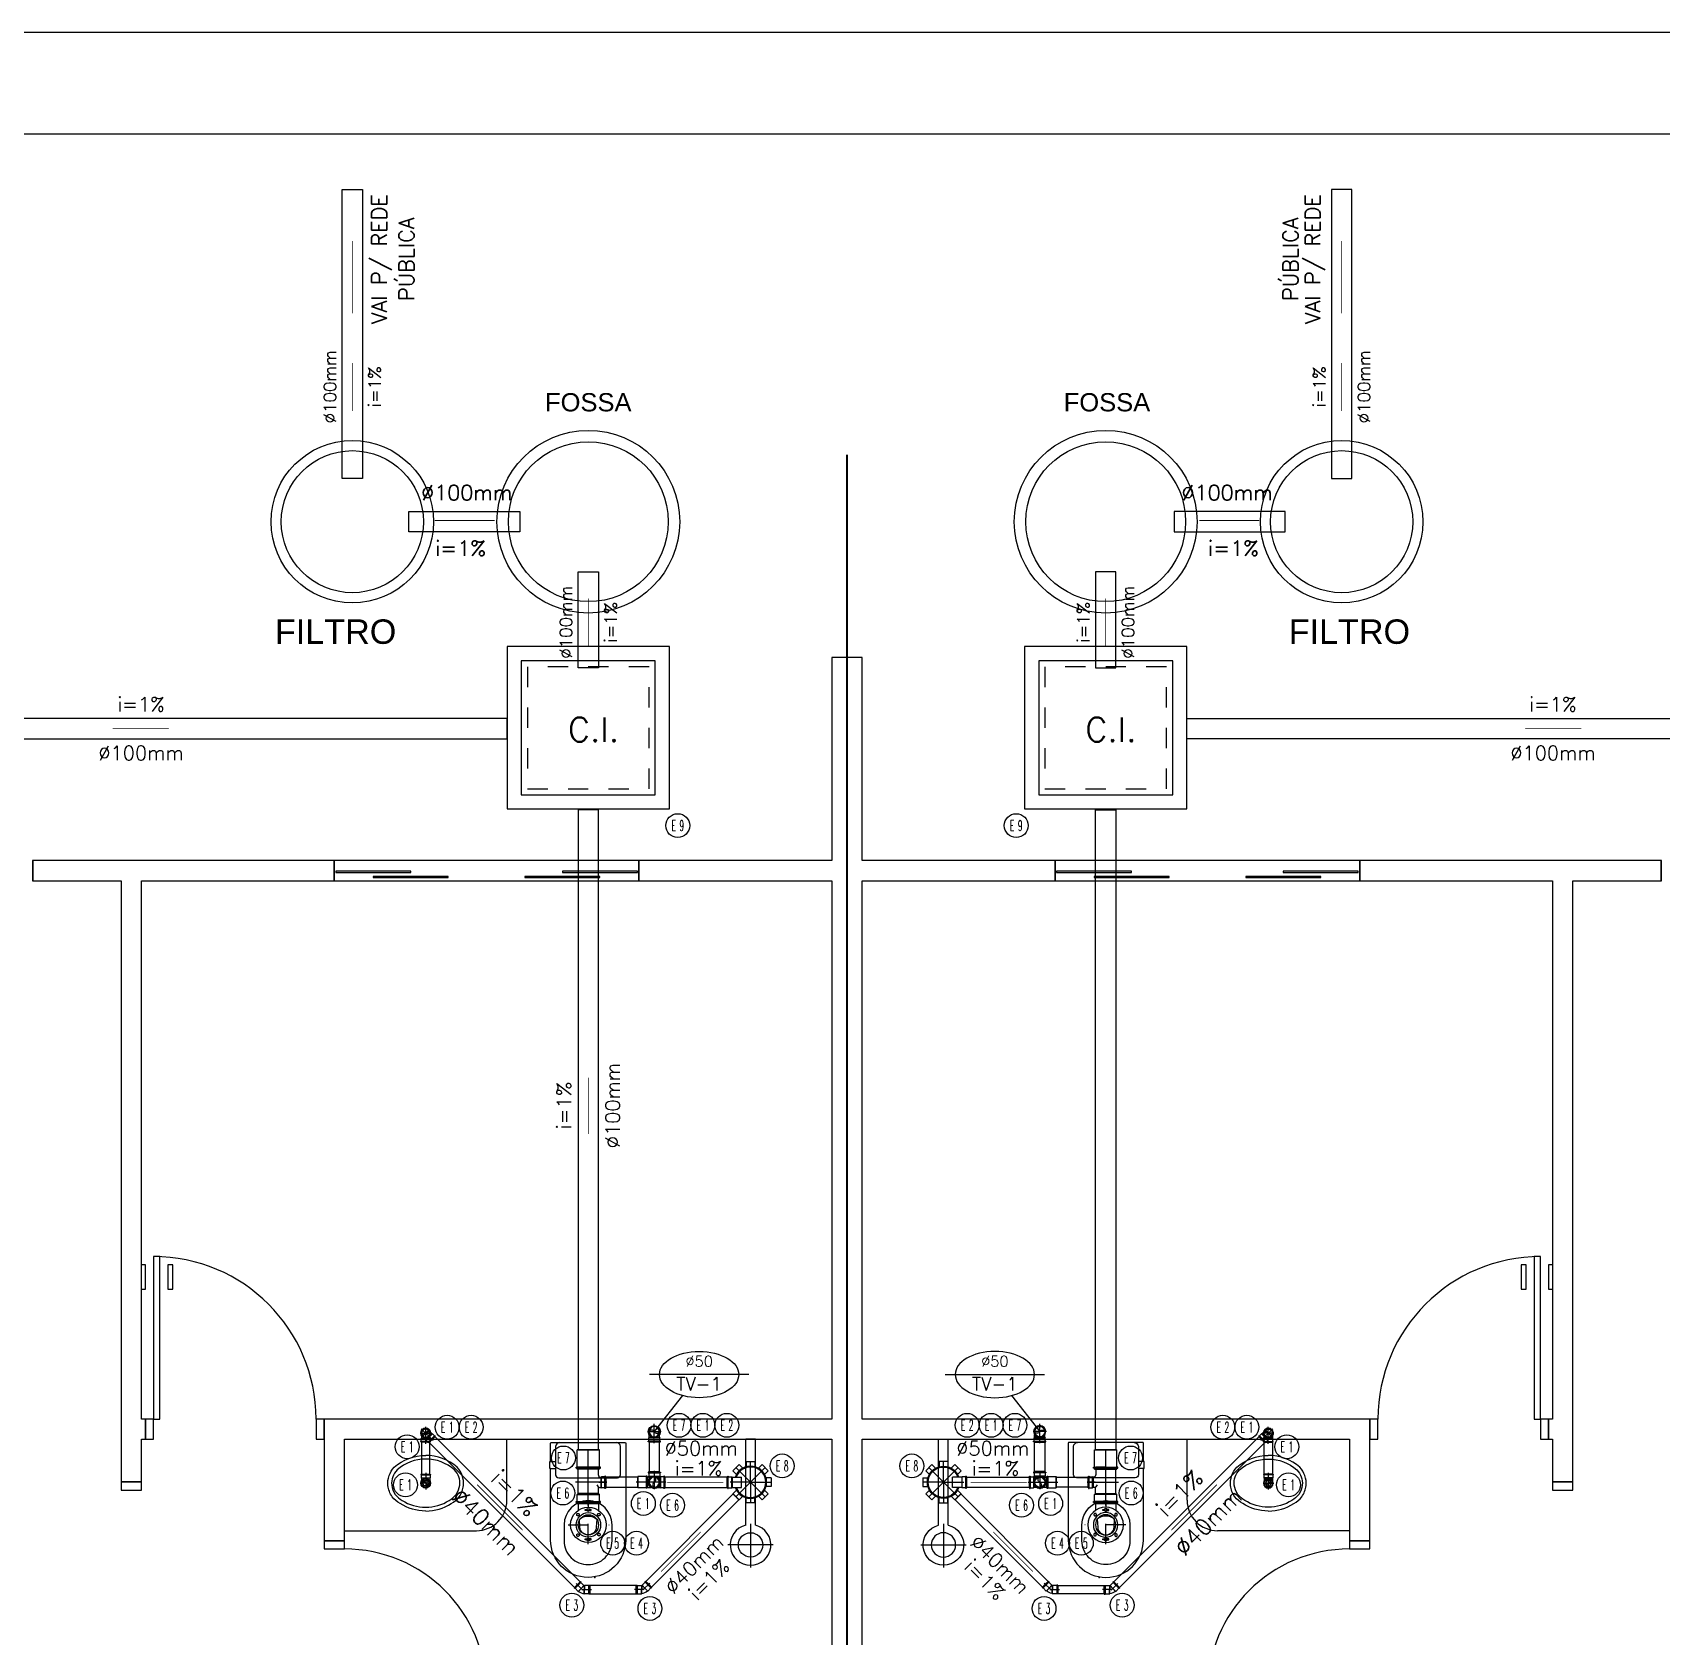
# Model space of a CAD drawing. Header units: metres. Extents: x 49 to 320, y -91 to 27.
# Drawn here: x 156.84 to 164.86, y -24.23 to -16.33 of the extents above; entities that cross this region are included whole.
import ezdxf
from ezdxf.enums import TextEntityAlignment as Align

# ---------------------------------------------------------------- set-up
doc = ezdxf.new("R2010")
doc.units = ezdxf.units.M
doc.header["$LTSCALE"] = 0.2
doc.linetypes.add('HIDDEN', pattern=[0.5, 0.25, -0.25])
doc.linetypes.add('LS', pattern=[0.5, 0.25, -0.25])
for name, color, linetype in [('ARQ-___-___-LEG', 3, 'Continuous'), ('ARQ-EQP', 24, 'Continuous'), ('ARQ-EQP-___-INT', 7, 'Continuous'), ('CONEXAO_AG_FRIA', 6, 'Continuous'), ('CONEXAO_ESGOTO', 3, 'Continuous'), ('Diametro', 1, 'Continuous'), ('Fluxo', 1, 'Continuous'), ('Inclinacao', 1, 'Continuous'), ('LEGENDA_ID', 5, 'Continuous'), ('LEGENDA_ID_L', 5, 'Continuous'), ('LINHA_SIMETRIA', 1, 'LS'), ('Prumadas_L', 1, 'Continuous'), ('Prumadas_Q', 3, 'Continuous'), ('Prumadas_T', 3, 'Continuous'), ('TUBOS_ESGOTO', 100, 'Continuous')]:
    doc.layers.add(name, color=color, linetype=linetype)
doc.styles.add('R80', font='simplex.shx', dxfattribs={"height": 12})
doc.styles.add('ROMANS', font='romans', dxfattribs={"height": 6})
doc.styles.get("Standard").update_dxf_attribs({"font": 'arial.ttf'})

# ---------------------------------------------------------------- blocks, each defined once
blk = doc.blocks.new('SAC616S2')
at = {"layer": 'ARQ-EQP', "color": 0, "linetype": 'ByBlock'}
blk.add_lwpolyline([(18.17, -1.5, -0.329256), (18.5, -1.88), (18.5, -49.6, -0.412623), (0, -68, -0.412623), (-18.5, -49.6), (-18.5, -14.45), (-18.9, -14.45), (-18.9, -10.95), (-18.5, -10.95), (-18.5, -1.88, -0.329256), (-18.17, -1.5), (-17.25, -1.5), (0, -1.5), (17.29, -1.5)], format="xyb", close=True, dxfattribs=at)
at = {"layer": 'ARQ-EQP-___-INT'}
for p, q in [((-18.5, -10.95), (-16, -10.95)), ((-18.5, -14.45), (-16, -14.45))]:
    blk.add_line(p, q, dxfattribs=at)
blk.add_lwpolyline([(-14, -1.5, 0.324141), (-16, -3.5), (-16, -17.5, 0.333333), (-14.5, -19), (0, -19), (14.5, -19, 0.333333), (16, -17.5), (16, -3.5, 0.324141), (14, -1.5, 0.324141)], format="xyb", dxfattribs=at)
for points in [[(0, -61.7, 0.418677), (11.8, -50), (11.8, -42.1, 0.411784), (0, -30.2, 0.411784), (-11.8, -42.1), (-11.8, -50, 0.418677)], [(0, -47, -0.428571), (-4, -43.3), (-4.3, -39.3, -0.16754), (0, -37.8, -0.16754), (4.3, -39.3), (4, -43.3, -0.428571)]]:
    blk.add_lwpolyline(points, format="xyb", close=True, dxfattribs=at)
blk.add_point((3.34, -68), dxfattribs=at)
blk = doc.blocks.new('SACHS__2')
at = {"layer": 'ARQ-EQP', "color": 0, "linetype": 'ByBlock'}
for p, q in [((42.29, 2.4), (0, 2.4)), ((0, 2.4), (0, -2.4)), ((42.29, -2.4), (0, -2.4))]:
    blk.add_line(p, q, dxfattribs=at)
blk.add_arc((52, 0), 10, 193.88654, 166.11346, dxfattribs=at)
at = {"layer": 'ARQ-EQP-___-INT'}
for p, q in [((52, 11.2), (52, -11.2)), ((41.6, 0), (63.2, 0))]:
    blk.add_line(p, q, dxfattribs=at)
blk.add_circle((52, 0), 6, dxfattribs=at)
blk = doc.blocks.new('SAL37S_2')
at = {"layer": 'ARQ-EQP-___-INT'}
for points in [[(0, -10, 0.145827), (-16.8, -14.9, 0.090827), (-22, -19.4, 0.12568), (-24.8, -26.7, 0.221372), (-20.6, -38.8, 0.186059), (0, -46.5, 0.186059)], [(0, -10, -0.145827), (16.8, -14.9, -0.090827), (22, -19.4, -0.12568), (24.8, -26.7, -0.221372), (20.6, -38.8, -0.186059), (0, -46.5, -0.186059)]]:
    blk.add_lwpolyline(points, format="xyb", dxfattribs=at)
blk.add_lwpolyline([(0, -12.5, 0.14623), (-15.5, -17, 0.09047), (-20, -20.9, 0.123903), (-22.4, -27, 0.21906), (-18.9, -37, 0.185248), (0, -44.1, 0.185248), (18.8, -37, 0.21906), (22.3, -27, 0.123903), (20, -20.9, 0.09047), (15.5, -17, 0.14623)], format="xyb", close=True, dxfattribs=at)
blk.add_circle((0, -28.3), 1.8, dxfattribs=at)
blk = doc.blocks.new('*U256', base_point=(451.6054, 175.6789))
at = {"linetype": 'Continuous'}
for p, q in [((451.5993, 175.7529), (451.5906, 175.7529)), ((451.5906, 175.7529), (451.5906, 175.7481)), ((451.5906, 175.7481), (451.5993, 175.7481)), ((451.6204, 175.7484), (451.6114, 175.7484)), ((451.6118, 175.7529), (451.6204, 175.7529)), ((451.6204, 175.7529), (451.6204, 175.7484)), ((451.5552, 175.5739), (451.5552, 175.6076)), ((451.5906, 175.6079), (451.5906, 175.603)), ((451.5993, 175.6079), (451.5906, 175.6079)), ((451.5906, 175.603), (451.5993, 175.603)), ((451.6204, 175.6033), (451.6114, 175.6033)), ((451.6118, 175.6079), (451.6204, 175.6079)), ((451.6204, 175.6079), (451.6204, 175.6033)), ((451.6552, 175.5739), (451.6552, 175.6076)), ((451.5552, 175.5739), (451.6552, 175.5739))]:
    blk.add_line(p, q, dxfattribs=at)
for centre, radius in [((451.6051, 175.6794), 0.0875), ((451.6051, 175.6794), 0.0604), ((451.6051, 175.6794), 0.05), ((451.6055, 175.7508), 0.00694), ((451.6059, 175.7505), 0.0045), ((451.6055, 175.6058), 0.00694), ((451.6059, 175.6054), 0.0045)]:
    blk.add_circle(centre, radius, dxfattribs=at)
at = {"layer": 'LINHA_SIMETRIA'}
for p, q in [((451.6054, 175.7749), (451.6054, 175.5848)), ((451.7043, 175.6789), (451.5033, 175.6789)), ((451.6054, 175.5577), (451.6054, 175.5911))]:
    blk.add_line(p, q, dxfattribs=at)
for centre in [(451.5529, 175.7271), (451.6565, 175.7298), (451.5538, 175.6289), (451.6565, 175.6289)]:
    blk.add_circle(centre, 0.00631, dxfattribs=at)
blk = doc.blocks.new('*U257', base_point=(450.8064, 175.4693))
at = {"linetype": 'Continuous'}
for p, q in [((450.7192, 175.5261), (450.7496, 175.5565)), ((450.7192, 175.5261), (450.7372, 175.5081)), ((450.7496, 175.5565), (450.7676, 175.5385)), ((450.7849, 175.5712), (450.7849, 175.5456)), ((450.7849, 175.5712), (450.8279, 175.5712)), ((450.8279, 175.5712), (450.8279, 175.5456)), ((450.8632, 175.5565), (450.8451, 175.5385)), ((450.8632, 175.5565), (450.8936, 175.5261)), ((450.8936, 175.5261), (450.8755, 175.5081)), ((450.7046, 175.4908), (450.7301, 175.4908)), ((450.7046, 175.4478), (450.7046, 175.4908)), ((450.7046, 175.4478), (450.7301, 175.4478)), ((450.8962, 175.4945), (450.8505, 175.4945)), ((450.8505, 175.4945), (450.8505, 175.4445)), ((450.8962, 175.4445), (450.8505, 175.4445)), ((450.8962, 175.4945), (450.8987, 175.497)), ((450.8962, 175.4445), (450.8962, 175.4945)), ((450.8962, 175.4445), (450.8987, 175.442)), ((450.8987, 175.497), (450.8987, 175.442)), ((450.9162, 175.497), (450.8987, 175.497)), ((450.9162, 175.442), (450.8987, 175.442)), ((450.9162, 175.4995), (450.9162, 175.497)), ((450.9187, 175.4995), (450.9162, 175.4995)), ((450.9162, 175.497), (450.9162, 175.442)), ((450.9162, 175.4395), (450.9162, 175.442)), ((450.9187, 175.497), (450.9187, 175.4995)), ((450.9212, 175.497), (450.9187, 175.497)), ((450.9187, 175.497), (450.9187, 175.442)), ((450.9212, 175.442), (450.9187, 175.442)), ((450.9187, 175.442), (450.9187, 175.4395)), ((450.9212, 175.442), (450.9187, 175.442)), ((450.9212, 175.497), (450.9212, 175.442)), ((450.7192, 175.4125), (450.7372, 175.4306)), ((450.7496, 175.3821), (450.7192, 175.4125)), ((450.7496, 175.3821), (450.7676, 175.4002)), ((450.7849, 175.3675), (450.7849, 175.393)), ((450.8279, 175.3675), (450.7849, 175.3675)), ((450.8279, 175.3675), (450.8279, 175.393)), ((450.8632, 175.3821), (450.8451, 175.4002)), ((450.8936, 175.4125), (450.8632, 175.3821)), ((450.8936, 175.4125), (450.8755, 175.4306)), ((450.9187, 175.4395), (450.9162, 175.4395))]:
    blk.add_line(p, q, dxfattribs=at)
for radius, start, end in [(0.0793, 18.51988, 341.75139), (0.075, 19.61557, 340.673)]:
    blk.add_arc((450.8064, 175.4693), radius, start, end, dxfattribs=at)
at = {"layer": 'LINHA_SIMETRIA'}
for q in [(450.728, 175.5478), (450.8064, 175.5802), (450.8848, 175.5478), (450.6955, 175.4693), (450.728, 175.3909), (450.8064, 175.3584), (450.8848, 175.3909), (450.932, 175.4693)]:
    blk.add_line((450.8064, 175.4693), q, dxfattribs=at)
blk = doc.blocks.new('*U258', base_point=(451.6054, 175.4693))
at = {"linetype": 'Continuous'}
for p, q in [((451.5454, 175.5693), (451.5454, 175.5643)), ((451.5504, 175.5693), (451.5454, 175.5693)), ((451.5454, 175.5643), (451.5504, 175.5643)), ((451.5504, 175.5743), (451.5504, 175.5693)), ((451.5504, 175.5743), (451.5504, 175.5693)), ((451.6604, 175.5743), (451.5504, 175.5743)), ((451.6604, 175.5693), (451.5504, 175.5693)), ((451.5504, 175.5643), (451.5504, 175.5293)), ((451.6604, 175.5643), (451.5504, 175.5643)), ((451.5554, 175.5243), (451.5504, 175.5293)), ((451.6604, 175.5293), (451.5504, 175.5293)), ((451.5554, 175.5243), (451.5554, 175.4925)), ((451.5554, 175.5243), (451.6554, 175.5243)), ((451.6554, 175.5243), (451.6551, 175.3942)), ((451.6554, 175.5243), (451.6604, 175.5293)), ((451.6604, 175.5743), (451.6604, 175.5693)), ((451.6604, 175.5693), (451.6654, 175.5693)), ((451.6654, 175.5643), (451.6604, 175.5643)), ((451.6604, 175.5643), (451.6604, 175.5293)), ((451.6654, 175.5693), (451.6654, 175.5643)), ((451.5187, 175.4971), (451.5212, 175.4971)), ((451.5187, 175.4971), (451.5187, 175.4421)), ((451.5187, 175.4421), (451.5212, 175.4421)), ((451.5187, 175.4421), (451.5212, 175.4421)), ((451.5212, 175.4996), (451.5237, 175.4996)), ((451.5212, 175.4971), (451.5212, 175.4996)), ((451.5212, 175.4971), (451.5212, 175.4421)), ((451.5212, 175.4421), (451.5212, 175.4396)), ((451.5237, 175.4996), (451.5237, 175.4971)), ((451.5237, 175.4971), (451.5412, 175.4971)), ((451.5237, 175.4971), (451.5237, 175.4421)), ((451.5237, 175.4396), (451.5237, 175.4421)), ((451.5237, 175.4421), (451.5412, 175.4421)), ((451.5437, 175.4946), (451.5412, 175.4971)), ((451.5412, 175.4971), (451.5412, 175.4421)), ((451.5437, 175.4446), (451.5412, 175.4421)), ((451.5437, 175.4446), (451.5437, 175.4946)), ((451.5212, 175.4396), (451.5237, 175.4396)), ((451.5562, 175.3942), (451.5562, 175.4304)), ((451.6062, 175.3942), (451.5562, 175.3942)), ((451.6062, 175.3942), (451.6551, 175.3942))]:
    blk.add_line(p, q, dxfattribs=at)
for centre, radius, start, end in [((451.5463, 175.4767), 0.0181, 15.70714, 98.05903), ((451.5444, 175.4326), 0.012, 349.27075, 93.08684)]:
    blk.add_arc(centre, radius, start, end, dxfattribs=at)
at = {"layer": 'LINHA_SIMETRIA'}
for p, q in [((451.6054, 175.5837), (451.6054, 175.5349)), ((451.5532, 175.4694), (451.5138, 175.4694))]:
    blk.add_line(p, q, dxfattribs=at)
at = {"layer": 'LINHA_SIMETRIA', "linetype": 'Continuous'}
for p, q in [((451.6054, 175.5837), (451.6054, 175.3807)), ((451.5137, 175.4693), (451.6683, 175.4693))]:
    blk.add_line(p, q, dxfattribs=at)
blk = doc.blocks.new('*U259', base_point=(452.4064, 175.2275))
at = {"linetype": 'Continuous'}
for p, q in [((452.3594, 175.2433), (452.3905, 175.2744)), ((452.3594, 175.2433), (452.3608, 175.2419)), ((452.3608, 175.2419), (452.3594, 175.2405)), ((452.3594, 175.2405), (452.3608, 175.2391)), ((452.3608, 175.2419), (452.3919, 175.273)), ((452.3608, 175.2391), (452.3622, 175.2405)), ((452.3622, 175.2405), (452.3934, 175.2716)), ((452.3622, 175.2405), (452.3721, 175.2306)), ((452.3721, 175.2306), (452.4033, 175.2617)), ((452.375, 175.2306), (452.3721, 175.2306)), ((452.4033, 175.2589), (452.375, 175.2306)), ((452.375, 175.2306), (452.3829, 175.2227)), ((452.3905, 175.2744), (452.3919, 175.273)), ((452.3905, 175.2744), (452.3919, 175.273)), ((452.3919, 175.273), (452.3934, 175.2744)), ((452.3934, 175.2744), (452.3948, 175.273)), ((452.3948, 175.273), (452.3934, 175.2716)), ((452.3934, 175.2716), (452.4033, 175.2617)), ((452.4033, 175.2589), (452.4033, 175.2617)), ((452.4033, 175.2589), (452.4112, 175.251))]:
    blk.add_line(p, q, dxfattribs=at)
for radius in [0.024, 0.022]:
    blk.add_circle((452.4064, 175.2275), radius, dxfattribs=at)
for centre, radius, start, end in [((452.4064, 175.2275), 0.02, 45.00137, 224.99736), ((452.4025, 175.2172), 0.0109, 69.02682, 200.97445), ((452.4064, 175.2275), 0.02, 225.00264, 44.99863), ((452.4103, 175.2377), 0.0109, 249.02682, 20.97445)]:
    blk.add_arc(centre, radius, start, end, dxfattribs=at)
at = {"layer": 'LINHA_SIMETRIA'}
for p, q in [((452.3703, 175.2636), (452.4284, 175.2055)), ((452.4245, 175.2455), (452.3875, 175.2086))]:
    blk.add_line(p, q, dxfattribs=at)
blk = doc.blocks.new('*U260', base_point=(452.4064, 175.2275))
at = {"linetype": 'Continuous'}
for p, q in [((452.3844, 175.2703), (452.3824, 175.2703)), ((452.3824, 175.2703), (452.3824, 175.2683)), ((452.3824, 175.2683), (452.3844, 175.2683)), ((452.3844, 175.2723), (452.4284, 175.2723)), ((452.3844, 175.2723), (452.3844, 175.2703)), ((452.3844, 175.2703), (452.4284, 175.2703)), ((452.3844, 175.2683), (452.3844, 175.2543)), ((452.3844, 175.2683), (452.4284, 175.2683)), ((452.3844, 175.2543), (452.4284, 175.2543)), ((452.3864, 175.2523), (452.3844, 175.2543)), ((452.4264, 175.2523), (452.3864, 175.2523)), ((452.3864, 175.2523), (452.3864, 175.2275)), ((452.4264, 175.2523), (452.4284, 175.2543)), ((452.4264, 175.2275), (452.4264, 175.2523)), ((452.4284, 175.2723), (452.4284, 175.2703)), ((452.4284, 175.2723), (452.4284, 175.2703)), ((452.4284, 175.2703), (452.4304, 175.2703)), ((452.4284, 175.2683), (452.4284, 175.2543)), ((452.4304, 175.2683), (452.4284, 175.2683)), ((452.4304, 175.2703), (452.4304, 175.2683))]:
    blk.add_line(p, q, dxfattribs=at)
for radius, start, end in [(0.024, 146.44269, 33.55731), (0.022, 155.38002, 24.61998), (0.02, 180, 0)]:
    blk.add_arc((452.4064, 175.2275), radius, start, end, dxfattribs=at)
at = {"layer": 'LINHA_SIMETRIA'}
for p, q in [((452.4336, 175.2275), (452.3792, 175.2275)), ((452.4064, 175.2794), (452.4064, 175.1964))]:
    blk.add_line(p, q, dxfattribs=at)
blk = doc.blocks.new('*U261', base_point=(452.4064, 175.4741))
at = {"linetype": 'Continuous'}
for p, q in [((452.3864, 175.4496), (452.3844, 175.4476)), ((452.3844, 175.4336), (452.3844, 175.4476)), ((452.4284, 175.4476), (452.3844, 175.4476)), ((452.3864, 175.4496), (452.3864, 175.4608)), ((452.3864, 175.4496), (452.4264, 175.4496)), ((452.4264, 175.4496), (452.4264, 175.4608)), ((452.4264, 175.4496), (452.4284, 175.4476)), ((452.4284, 175.4336), (452.4284, 175.4476)), ((452.3824, 175.4336), (452.3844, 175.4336)), ((452.3824, 175.4316), (452.3824, 175.4336)), ((452.3844, 175.4316), (452.3824, 175.4316)), ((452.4284, 175.4336), (452.3844, 175.4336)), ((452.3844, 175.4296), (452.3844, 175.4316)), ((452.3844, 175.4296), (452.3844, 175.4316)), ((452.4284, 175.4316), (452.3844, 175.4316)), ((452.4284, 175.4296), (452.3844, 175.4296)), ((452.4304, 175.4336), (452.4284, 175.4336)), ((452.4284, 175.4296), (452.4284, 175.4316)), ((452.4284, 175.4316), (452.4304, 175.4316)), ((452.4304, 175.4316), (452.4304, 175.4336))]:
    blk.add_line(p, q, dxfattribs=at)
for radius in [0.024, 0.022]:
    blk.add_circle((452.4064, 175.4741), radius, dxfattribs=at)
for centre, radius, start, end in [((452.4064, 175.4741), 0.02, 0.00264, 179.99863), ((452.3964, 175.4696), 0.0109, 24.02682, 155.97445), ((452.4064, 175.4741), 0.02, 180.00137, 359.99736), ((452.4164, 175.4785), 0.0109, 204.02682, 335.97445)]:
    blk.add_arc(centre, radius, start, end, dxfattribs=at)
at = {"layer": 'LINHA_SIMETRIA'}
for p, q in [((452.3808, 175.4741), (452.4331, 175.4741)), ((452.4064, 175.423), (452.4064, 175.5052))]:
    blk.add_line(p, q, dxfattribs=at)
blk = doc.blocks.new('*U262', base_point=(451.6358, 175.9981))
at = {"linetype": 'Continuous'}
for p, q in [((451.5983, 176.0203), (451.5983, 175.9773)), ((451.5983, 176.0203), (451.5983, 175.9988)), ((451.5983, 176.0203), (451.6032, 176.0203)), ((451.5983, 175.9773), (451.5983, 176.0203)), ((451.6032, 176.0203), (451.6032, 176.0193)), ((451.6032, 175.9783), (451.6032, 176.0202)), ((451.6032, 176.0193), (451.6032, 175.9775)), ((451.6032, 176.0193), (451.6243, 176.0193)), ((451.6243, 176.0193), (451.6243, 175.999)), ((451.6243, 176.0193), (451.6252, 176.0183)), ((451.6252, 176.0183), (451.6252, 175.999)), ((451.6544, 176.0067), (451.6407, 175.993)), ((451.6557, 176.0068), (451.6413, 175.9924)), ((451.6557, 176.0068), (451.6544, 176.0067)), ((451.6557, 176.0068), (451.6551, 176.006)), ((451.6551, 176.006), (451.6551, 176.006)), ((451.6707, 175.9918), (451.6557, 176.0068)), ((451.5983, 175.9773), (451.5983, 175.9988)), ((451.5983, 175.9773), (451.6032, 175.9773)), ((451.6032, 175.9773), (451.6032, 175.9783)), ((451.6032, 175.9783), (451.6243, 175.9783)), ((451.6243, 175.9783), (451.6243, 175.9987)), ((451.6243, 175.9783), (451.6252, 175.9793)), ((451.6252, 175.9793), (451.6252, 175.9987)), ((451.6267, 175.9778), (451.6411, 175.9922)), ((451.6267, 175.9778), (451.6268, 175.9791)), ((451.6417, 175.9628), (451.6267, 175.9778)), ((451.6268, 175.9791), (451.6405, 175.9928)), ((451.641, 175.9621), (451.6417, 175.9628)), ((451.6444, 175.9586), (451.641, 175.9621)), ((451.6444, 175.9586), (451.6748, 175.9891)), ((451.6748, 175.9891), (451.6596, 175.9738)), ((451.6714, 175.9925), (451.6707, 175.9918)), ((451.6748, 175.9891), (451.6714, 175.9925))]:
    blk.add_line(p, q, dxfattribs=at)
blk.add_line((451.6417, 175.9628), (451.6707, 175.9918))
for centre, radius, start, end in [((451.6157, 175.9521), 0.0669, 54.63984, 81.85374), ((451.6256, 175.9764), 0.00296, 64.8697, 98.13757)]:
    blk.add_arc(centre, radius, start, end, dxfattribs=at)
at = {"layer": 'LINHA_SIMETRIA'}
for p, q in [((451.6381, 175.9981), (451.5901, 175.9981)), ((451.6329, 176.001), (451.6655, 175.9683))]:
    blk.add_line(p, q, dxfattribs=at)
blk = doc.blocks.new('*U263', base_point=(451.3351, 175.9981))
at = {"linetype": 'Continuous'}
for p, q in [((451.297, 175.99), (451.312, 176.005)), ((451.312, 176.005), (451.3264, 175.9906)), ((451.312, 176.005), (451.3133, 176.0049)), ((451.3133, 176.0049), (451.327, 175.9912)), ((451.343, 176.0183), (451.3422, 176.0173)), ((451.3422, 176.0173), (451.3422, 175.9979)), ((451.3642, 176.0183), (451.343, 176.0183)), ((451.343, 176.0183), (451.3431, 176.0173)), ((451.343, 176.0183), (451.343, 175.9979)), ((451.3431, 176.0173), (451.3431, 176.0173)), ((451.3691, 176.0193), (451.3642, 176.0193)), ((451.3642, 176.0193), (451.3642, 176.0183)), ((451.3691, 175.9763), (451.3691, 176.0193)), ((451.3691, 176.0193), (451.3691, 175.9978)), ((451.2928, 175.9873), (451.2963, 175.9907)), ((451.2928, 175.9873), (451.3232, 175.9569)), ((451.2928, 175.9873), (451.308, 175.9721)), ((451.3232, 175.9569), (451.2928, 175.9873)), ((451.2963, 175.9907), (451.297, 175.99)), ((451.326, 175.961), (451.2964, 175.9906)), ((451.297, 175.99), (451.3266, 175.9604)), ((451.3232, 175.9569), (451.308, 175.9721)), ((451.3232, 175.9569), (451.3267, 175.9603)), ((451.326, 175.961), (451.341, 175.976)), ((451.3267, 175.9603), (451.326, 175.961)), ((451.341, 175.976), (451.3266, 175.9904)), ((451.3408, 175.9773), (451.3271, 175.991)), ((451.341, 175.976), (451.3408, 175.9773)), ((451.3422, 175.9783), (451.3422, 175.9977)), ((451.343, 175.9773), (451.3422, 175.9783)), ((451.343, 175.9773), (451.343, 175.9977)), ((451.3642, 175.9773), (451.343, 175.9773)), ((451.3642, 175.9763), (451.3642, 175.9773)), ((451.3691, 175.9763), (451.3642, 175.9763))]:
    blk.add_line(p, q, dxfattribs=at)
blk.add_line((451.3642, 175.9773), (451.3642, 176.0183))
for centre, radius, start, end in [((451.3534, 175.9513), 0.0669, 99.63984, 126.85374), ((451.3432, 175.9755), 0.00296, 109.8697, 143.13757)]:
    blk.add_arc(centre, radius, start, end, dxfattribs=at)
at = {"layer": 'LINHA_SIMETRIA'}
for p, q in [((451.3368, 175.9997), (451.3028, 175.9658)), ((451.331, 175.9981), (451.3772, 175.9981))]:
    blk.add_line(p, q, dxfattribs=at)
blk = doc.blocks.new('*U264', base_point=(451.2804, 175.4693))
at = {"linetype": 'Continuous'}
for p, q in [((451.2279, 175.4968), (451.2304, 175.4968)), ((451.2279, 175.4968), (451.2304, 175.4968)), ((451.2279, 175.4418), (451.2279, 175.4968)), ((451.2279, 175.4418), (451.2304, 175.4418)), ((451.2304, 175.4993), (451.2329, 175.4993)), ((451.2304, 175.4968), (451.2304, 175.4993)), ((451.2304, 175.4418), (451.2304, 175.4968)), ((451.2304, 175.4418), (451.2304, 175.4393)), ((451.2329, 175.4993), (451.2329, 175.4968)), ((451.2329, 175.4968), (451.2504, 175.4968)), ((451.2329, 175.4418), (451.2329, 175.4968)), ((451.2329, 175.4393), (451.2329, 175.4418)), ((451.2329, 175.4418), (451.2504, 175.4418)), ((451.2529, 175.4943), (451.2504, 175.4968)), ((451.2504, 175.4418), (451.2504, 175.4968)), ((451.2529, 175.4443), (451.2504, 175.4418)), ((451.2639, 175.4943), (451.2529, 175.4943)), ((451.2529, 175.4943), (451.2529, 175.4812)), ((451.2529, 175.4574), (451.2529, 175.4443)), ((451.2529, 175.4443), (451.2639, 175.4444)), ((451.318, 175.4943), (451.297, 175.4943)), ((451.2971, 175.4444), (451.318, 175.4445)), ((451.3111, 175.4693), (451.3111, 175.4694)), ((451.318, 175.469), (451.318, 175.4943)), ((451.318, 175.469), (451.318, 175.4445)), ((451.2304, 175.4393), (451.2329, 175.4393))]:
    blk.add_line(p, q, dxfattribs=at)
for radius in [0.03, 0.0275]:
    blk.add_circle((451.2804, 175.4693), radius, dxfattribs=at)
for centre, radius, start, end in [((451.2804, 175.4693), 0.025, 90.00137, 269.99736), ((451.286, 175.4568), 0.0137, 114.02682, 245.97445), ((451.2804, 175.4693), 0.025, 270.00264, 89.99863), ((451.2749, 175.4818), 0.0137, 294.02682, 65.97445)]:
    blk.add_arc(centre, radius, start, end, dxfattribs=at)
at = {"layer": 'LINHA_SIMETRIA'}
for p, q in [((451.2233, 175.4693), (451.2477, 175.4693)), ((451.2233, 175.4693), (451.3248, 175.4693)), ((451.2804, 175.4352), (451.2804, 175.5036))]:
    blk.add_line(p, q, dxfattribs=at)
blk = doc.blocks.new('*U265', base_point=(451.2804, 175.4693))
at = {"linetype": 'Continuous'}
for p, q in [((451.2554, 175.4422), (451.2529, 175.4397)), ((451.2554, 175.4693), (451.2554, 175.4422)), ((451.2554, 175.4422), (451.3054, 175.4422)), ((451.3054, 175.4422), (451.3054, 175.4693)), ((451.3054, 175.4422), (451.3079, 175.4397)), ((451.2504, 175.4197), (451.2504, 175.4222)), ((451.2504, 175.4222), (451.2529, 175.4222)), ((451.2529, 175.4197), (451.2504, 175.4197)), ((451.3079, 175.4397), (451.2529, 175.4397)), ((451.2529, 175.4222), (451.2529, 175.4397)), ((451.3079, 175.4222), (451.2529, 175.4222)), ((451.2529, 175.4172), (451.2529, 175.4197)), ((451.3079, 175.4197), (451.253, 175.4197)), ((451.253, 175.4172), (451.253, 175.4197)), ((451.3079, 175.4172), (451.253, 175.4172)), ((451.3079, 175.4222), (451.3079, 175.4397)), ((451.3104, 175.4222), (451.3079, 175.4222)), ((451.3079, 175.4197), (451.3104, 175.4197)), ((451.3079, 175.4172), (451.3079, 175.4197)), ((451.3104, 175.4197), (451.3104, 175.4222))]:
    blk.add_line(p, q, dxfattribs=at)
for radius, start, end in [(0.03, 326.44269, 213.55731), (0.0275, 335.38002, 204.61998), (0.025, 0, 180)]:
    blk.add_arc((451.2804, 175.4693), radius, start, end, dxfattribs=at)
at = {"layer": 'LINHA_SIMETRIA'}
for p, q in [((451.2489, 175.4693), (451.312, 175.4693)), ((451.2804, 175.4125), (451.2804, 175.5022))]:
    blk.add_line(p, q, dxfattribs=at)
blk = doc.blocks.new('*U266', base_point=(451.2804, 175.2201))
at = {"linetype": 'Continuous'}
for p, q in [((451.2504, 175.2698), (451.2504, 175.2673)), ((451.2529, 175.2698), (451.2504, 175.2698)), ((451.2504, 175.2673), (451.2529, 175.2673)), ((451.2529, 175.2723), (451.2529, 175.2698)), ((451.2529, 175.2723), (451.3079, 175.2723)), ((451.2529, 175.2698), (451.3079, 175.2698)), ((451.2529, 175.2673), (451.2529, 175.2498)), ((451.2529, 175.2673), (451.3079, 175.2673)), ((451.2554, 175.2473), (451.2529, 175.2498)), ((451.2529, 175.2498), (451.276, 175.2498)), ((451.2554, 175.2473), (451.2554, 175.2367)), ((451.2677, 175.2473), (451.2554, 175.2473)), ((451.2849, 175.2498), (451.3079, 175.2498)), ((451.3054, 175.2473), (451.2932, 175.2473)), ((451.3054, 175.2473), (451.3079, 175.2498)), ((451.3054, 175.2473), (451.3054, 175.2367)), ((451.3079, 175.2723), (451.3079, 175.2698)), ((451.3079, 175.2723), (451.3079, 175.2698)), ((451.3079, 175.2698), (451.3104, 175.2698)), ((451.3104, 175.2673), (451.3079, 175.2673)), ((451.3079, 175.2673), (451.3079, 175.2498)), ((451.3104, 175.2698), (451.3104, 175.2673))]:
    blk.add_line(p, q, dxfattribs=at)
for radius in [0.03, 0.0275]:
    blk.add_circle((451.2804, 175.2201), radius, dxfattribs=at)
for centre, radius, start, end in [((451.2804, 175.2201), 0.025, 0.00137, 179.99736), ((451.2679, 175.2146), 0.0137, 24.02682, 155.97445), ((451.2804, 175.2201), 0.025, 180.00264, 359.99863), ((451.2929, 175.2257), 0.0137, 204.02682, 335.97445)]:
    blk.add_arc(centre, radius, start, end, dxfattribs=at)
at = {"layer": 'LINHA_SIMETRIA'}
for p, q in [((451.3131, 175.2201), (451.2478, 175.2201)), ((451.2804, 175.277), (451.2804, 175.1813))]:
    blk.add_line(p, q, dxfattribs=at)
blk = doc.blocks.new('*U267', base_point=(451.6054, 175.405))
at = {"linetype": 'Continuous'}
for p, q in [((451.5504, 175.4), (451.5454, 175.4)), ((451.5454, 175.4), (451.5454, 175.395)), ((451.5454, 175.395), (451.5504, 175.395)), ((451.5504, 175.405), (451.5504, 175.4)), ((451.5504, 175.405), (451.6604, 175.405)), ((451.5504, 175.4), (451.6604, 175.4)), ((451.5504, 175.395), (451.6604, 175.395)), ((451.5504, 175.395), (451.5504, 175.3101)), ((451.6604, 175.405), (451.6604, 175.4)), ((451.6604, 175.405), (451.6604, 175.4)), ((451.6604, 175.4), (451.6654, 175.4)), ((451.6654, 175.395), (451.6604, 175.395)), ((451.6604, 175.395), (451.6604, 175.3101)), ((451.6654, 175.4), (451.6654, 175.395)), ((451.5504, 175.3101), (451.6604, 175.3101))]:
    blk.add_line(p, q, dxfattribs=at)
at = {"layer": 'LINHA_SIMETRIA'}
blk.add_line((451.6054, 175.4144), (451.6054, 175.296), dxfattribs=at)
blk = doc.blocks.new('*U268', base_point=(451.3147, 175.469))
at = {"linetype": 'Continuous'}
for p, q in [((451.3147, 175.4965), (451.3172, 175.4965)), ((451.3147, 175.4415), (451.3147, 175.4964)), ((451.3147, 175.4964), (451.3172, 175.4964)), ((451.3147, 175.4415), (451.3172, 175.4415)), ((451.3172, 175.4965), (451.3172, 175.499)), ((451.3172, 175.499), (451.3197, 175.499)), ((451.3172, 175.4415), (451.3172, 175.4964)), ((451.3172, 175.4415), (451.3172, 175.439)), ((451.3197, 175.499), (451.3197, 175.4965)), ((451.3197, 175.4415), (451.3197, 175.4965)), ((451.3197, 175.4965), (451.3622, 175.4965)), ((451.3197, 175.439), (451.3197, 175.4415)), ((451.3197, 175.4415), (451.3622, 175.4415)), ((451.3622, 175.4415), (451.3622, 175.4965)), ((451.3172, 175.439), (451.3197, 175.439))]:
    blk.add_line(p, q, dxfattribs=at)
at = {"layer": 'LINHA_SIMETRIA'}
blk.add_line((451.31, 175.469), (451.3692, 175.469), dxfattribs=at)
blk = doc.blocks.new('inp_cx')
for p, q in [((40, 40), (-40, 40)), ((-40, 40), (-40, -40)), ((40, -40), (40, 40)), ((-40, -40), (40, -40))]:
    blk.add_line(p, q)
at = {"color": 1, "linetype": 'Continuous', "ltscale": 0.5}
for p, q in [((33, 33), (-33, 33)), ((-33, 33), (-33, -33)), ((33, -33), (33, 33)), ((-33, -33), (33, -33))]:
    blk.add_line(p, q, dxfattribs=at)
at = {"color": 1, "linetype": 'HIDDEN', "ltscale": 0.5}
for p, q in [((30, 30), (-30, 30)), ((-30, 30), (-30, -30)), ((30, -30), (30, 30)), ((-30, -30), (30, -30))]:
    blk.add_line(p, q, dxfattribs=at)
at = {"style": 'R80'}
blk.add_text('C.I.', height=12, dxfattribs=at).set_placement((-9.98, -6.88))

msp = doc.modelspace()

# ---------------------------------------------------------------- linework, layer by layer
at = {"color": 15}
msp.add_line((188.4399, -16.3273), (141.6146, -16.3273), dxfattribs=at)
at = {"color": 0}
msp.add_line((187.9399, -16.8273), (142.8646, -16.8273), dxfattribs=at)
for p, q in [((160.771, -19.4058), (160.771, -20.4058)), ((160.921, -19.4058), (160.771, -19.4058)), ((160.921, -20.4058), (160.921, -19.4058)), ((156.836, -20.4058), (156.835, -20.4058)), ((156.835, -20.4058), (156.835, -20.5058)), ((156.836, -20.4058), (156.836, -20.5058)), ((158.321, -20.4058), (156.836, -20.4058)), ((156.836, -20.5058), (156.836, -20.4058)), ((158.321, -20.5058), (158.321, -20.4058)), ((158.322, -20.4058), (158.321, -20.4058)), ((158.321, -20.4058), (158.321, -20.5058)), ((159.82, -20.4058), (158.322, -20.4058)), ((158.322, -20.5058), (158.322, -20.4058)), ((159.821, -20.4058), (159.82, -20.4058)), ((159.82, -20.4058), (159.82, -20.5058)), ((159.821, -20.4058), (159.821, -20.5058)), ((160.771, -20.4058), (159.821, -20.4058)), ((159.821, -20.5058), (159.821, -20.4058)), ((161.871, -20.4058), (160.921, -20.4058)), ((161.871, -20.5058), (161.871, -20.4058)), ((161.872, -20.4058), (161.871, -20.4058)), ((161.871, -20.4058), (161.871, -20.5058)), ((163.37, -20.4058), (161.872, -20.4058)), ((161.872, -20.5058), (161.872, -20.4058)), ((163.371, -20.4058), (163.37, -20.4058)), ((163.37, -20.4058), (163.37, -20.5058)), ((163.371, -20.4058), (163.371, -20.5058)), ((164.856, -20.4058), (163.371, -20.4058)), ((163.371, -20.5058), (163.371, -20.4058)), ((164.856, -20.5058), (164.856, -20.4058)), ((164.857, -20.4058), (164.856, -20.4058)), ((164.856, -20.4058), (164.856, -20.5058)), ((164.857, -20.5058), (164.857, -20.4058)), ((156.835, -20.5058), (156.836, -20.5058)), ((156.836, -20.5058), (157.271, -20.5058)), ((157.271, -20.5058), (157.271, -23.4658)), ((157.371, -23.1558), (157.371, -20.5058)), ((157.371, -20.5058), (158.321, -20.5058)), ((158.321, -20.5058), (158.322, -20.5058)), ((158.322, -20.5058), (159.82, -20.5058)), ((158.6973, -20.4583), (158.328, -20.4583)), ((158.328, -20.4583), (158.328, -20.4633)), ((158.328, -20.4633), (158.6973, -20.4633)), ((158.8819, -20.4833), (158.5126, -20.4833)), ((158.5126, -20.4833), (158.5126, -20.4883)), ((158.5126, -20.4883), (158.8819, -20.4883)), ((158.6973, -20.4633), (158.6973, -20.4583)), ((158.8819, -20.4883), (158.8819, -20.4833)), ((159.6294, -20.4833), (159.2601, -20.4833)), ((159.2601, -20.4833), (159.2601, -20.4883)), ((159.2601, -20.4883), (159.6294, -20.4883)), ((159.814, -20.4583), (159.4448, -20.4583)), ((159.4448, -20.4583), (159.4448, -20.4633)), ((159.4448, -20.4633), (159.814, -20.4633)), ((159.6294, -20.4883), (159.6294, -20.4833)), ((159.814, -20.4633), (159.814, -20.4583)), ((159.82, -20.5058), (159.821, -20.5058)), ((159.821, -20.5058), (160.771, -20.5058)), ((160.771, -20.5058), (160.771, -23.1558)), ((160.921, -23.1558), (160.921, -20.5058)), ((160.921, -20.5058), (161.871, -20.5058)), ((161.871, -20.5058), (161.872, -20.5058)), ((161.872, -20.5058), (163.37, -20.5058)), ((162.2473, -20.4583), (161.878, -20.4583)), ((161.878, -20.4583), (161.878, -20.4633)), ((161.878, -20.4633), (162.2473, -20.4633)), ((162.4319, -20.4833), (162.0626, -20.4833)), ((162.0626, -20.4833), (162.0626, -20.4883)), ((162.0626, -20.4883), (162.4319, -20.4883)), ((162.2473, -20.4633), (162.2473, -20.4583)), ((162.4319, -20.4883), (162.4319, -20.4833)), ((163.1794, -20.4833), (162.8101, -20.4833)), ((162.8101, -20.4833), (162.8101, -20.4883)), ((162.8101, -20.4883), (163.1794, -20.4883)), ((163.364, -20.4583), (162.9948, -20.4583)), ((162.9948, -20.4583), (162.9948, -20.4633)), ((162.9948, -20.4633), (163.364, -20.4633)), ((163.1794, -20.4883), (163.1794, -20.4833)), ((163.364, -20.4633), (163.364, -20.4583)), ((163.37, -20.5058), (163.371, -20.5058)), ((163.371, -20.5058), (164.321, -20.5058)), ((164.321, -20.5058), (164.321, -23.1558)), ((164.421, -23.4658), (164.421, -20.5058)), ((164.421, -20.5058), (164.856, -20.5058)), ((164.856, -20.5058), (164.857, -20.5058)), ((157.461, -22.3558), (157.431, -22.3558)), ((157.431, -22.3558), (157.431, -23.1558)), ((157.461, -23.1558), (157.461, -22.3558)), ((164.261, -22.3558), (164.231, -22.3558)), ((164.231, -22.3558), (164.231, -23.1558)), ((164.261, -23.1558), (164.261, -22.3558)), ((157.391, -22.3958), (157.371, -22.3958)), ((157.391, -22.5158), (157.391, -22.3958)), ((157.501, -22.3958), (157.501, -22.5158)), ((157.526, -22.3958), (157.501, -22.3958)), ((157.526, -22.5158), (157.526, -22.3958)), ((164.166, -22.3958), (164.166, -22.5158)), ((164.191, -22.3958), (164.166, -22.3958)), ((164.191, -22.5158), (164.191, -22.3958)), ((164.301, -22.3958), (164.301, -22.5158)), ((164.321, -22.3958), (164.301, -22.3958)), ((157.371, -22.5158), (157.391, -22.5158)), ((157.501, -22.5158), (157.526, -22.5158)), ((164.166, -22.5158), (164.191, -22.5158)), ((164.301, -22.5158), (164.321, -22.5158)), ((157.391, -23.1558), (157.371, -23.1558)), ((157.391, -23.2558), (157.391, -23.1558)), ((157.431, -23.1558), (157.391, -23.1558)), ((157.391, -23.1558), (157.391, -23.2558)), ((157.431, -23.2558), (157.431, -23.1558)), ((157.431, -23.1558), (157.461, -23.1558)), ((158.271, -23.1558), (158.231, -23.1558)), ((158.231, -23.1558), (158.231, -23.2558)), ((158.271, -23.1558), (158.271, -23.2558)), ((160.771, -23.1558), (158.271, -23.1558)), ((158.271, -23.2558), (158.271, -23.1558)), ((163.421, -23.1558), (160.921, -23.1558)), ((163.421, -23.2558), (163.421, -23.1558)), ((163.461, -23.1558), (163.421, -23.1558)), ((163.421, -23.1558), (163.421, -23.2558)), ((163.461, -23.2558), (163.461, -23.1558)), ((164.231, -23.1558), (164.261, -23.1558)), ((164.301, -23.1558), (164.261, -23.1558)), ((164.261, -23.1558), (164.261, -23.2558)), ((164.301, -23.1558), (164.301, -23.2558)), ((164.321, -23.1558), (164.301, -23.1558)), ((164.301, -23.2558), (164.301, -23.1558)), ((157.371, -23.4658), (157.371, -23.2558)), ((157.371, -23.2558), (157.391, -23.2558)), ((157.391, -23.2558), (157.431, -23.2558)), ((158.231, -23.2558), (158.271, -23.2558)), ((158.271, -23.2558), (158.271, -23.7558)), ((158.371, -23.2558), (160.771, -23.2558)), ((158.371, -23.7558), (158.371, -23.2558)), ((159.171, -23.5558), (159.171, -23.2558)), ((160.771, -23.2558), (160.771, -24.5558)), ((160.921, -24.5558), (160.921, -23.2558)), ((160.921, -23.2558), (163.321, -23.2558)), ((162.521, -23.5558), (162.521, -23.2558)), ((163.321, -23.2558), (163.321, -23.7558)), ((163.421, -23.7558), (163.421, -23.2558)), ((163.421, -23.2558), (163.461, -23.2558)), ((164.261, -23.2558), (164.301, -23.2558)), ((164.301, -23.2558), (164.321, -23.2558)), ((164.321, -23.2558), (164.321, -23.4658)), ((157.271, -23.4658), (157.371, -23.4658)), ((157.371, -23.4658), (157.271, -23.4658)), ((157.271, -23.4658), (157.271, -23.5058)), ((157.371, -23.5058), (157.371, -23.4658)), ((164.321, -23.4658), (164.421, -23.4658)), ((164.421, -23.4658), (164.321, -23.4658)), ((164.321, -23.4658), (164.321, -23.5058)), ((164.421, -23.5058), (164.421, -23.4658)), ((157.271, -23.5058), (157.371, -23.5058)), ((164.321, -23.5058), (164.421, -23.5058)), ((158.371, -23.7058), (159.021, -23.7058)), ((163.321, -23.7058), (162.671, -23.7058)), ((158.271, -23.7558), (158.371, -23.7558)), ((158.371, -23.7558), (158.271, -23.7558)), ((158.271, -23.7558), (158.271, -23.7958)), ((158.271, -23.7958), (158.371, -23.7958)), ((158.371, -23.7958), (158.371, -23.7558)), ((163.321, -23.7558), (163.421, -23.7558)), ((163.421, -23.7558), (163.321, -23.7558)), ((163.321, -23.7558), (163.321, -23.7958)), ((163.321, -23.7958), (163.421, -23.7958)), ((163.421, -23.7958), (163.421, -23.7558))]:
    msp.add_line(p, q)
at = {"const_width": 0.01}
msp.add_lwpolyline([(160.846, -18.4058), (160.846, -39.4058)], dxfattribs=at)
for centre, radius in [((159.572, -18.7364), 0.45), ((162.12, -18.7364), 0.45), ((158.4098, -18.7364), 0.4), ((159.572, -18.7364), 0.3937), ((162.12, -18.7364), 0.3937), ((163.2822, -18.7364), 0.4), ((158.4098, -18.7364), 0.35), ((163.2822, -18.7364), 0.35)]:
    msp.add_circle(centre, radius)
for centre, radius, start, end in [((157.431, -23.1558), 0.8, 0, 90), ((164.261, -23.1558), 0.8, 90, 180), ((159.021, -23.5558), 0.15, 270, 0), ((162.671, -23.5558), 0.15, 180, 270), ((158.371, -24.4958), 0.7, 0, 90), ((163.321, -24.4958), 0.7, 90, 180)]:
    msp.add_arc(centre, radius, start, end)
at = {"layer": 'CONEXAO_AG_FRIA'}
for p, q in [((159.572, -23.5557), (159.572, -23.3232)), ((162.12, -23.5557), (162.12, -23.3232))]:
    msp.add_line(p, q, dxfattribs=at)
at = {"layer": 'Fluxo'}
for points in [[(158.4098, -17.7099, 0.0045, 0.0045, 0), (158.4098, -17.4399, 0.045, 0, 0), (158.4098, -17.3499, 0, 0, 0)], [(163.2822, -17.7099, 0.0045, 0.0045, 0), (163.2822, -17.4399, 0.045, 0, 0), (163.2822, -17.3499, 0, 0, 0)], [(158.4098, -18.1918, 0.003, 0.003, 0), (158.4098, -18.0118, 0.03, 0, 0), (158.4098, -17.9518, 0, 0, 0)], [(163.2822, -18.1918, 0.003, 0.003, 0), (163.2822, -18.0118, 0.03, 0, 0), (163.2822, -17.9518, 0, 0, 0)], [(159.1104, -18.7306, 0.00375, 0.00375, 0), (158.8854, -18.7306, 0.0375, 0, 0), (158.8104, -18.7306, 0, 0, 0)], [(162.5816, -18.7306, 0.00375, 0.00375, 0), (162.8066, -18.7306, 0.0375, 0, 0), (162.8816, -18.7306, 0, 0, 0)], [(159.572, -19.3513, 0.003, 0.003, 0), (159.572, -19.1713, 0.03, 0, 0), (159.572, -19.1113, 0, 0, 0)], [(162.12, -19.3513, 0.003, 0.003, 0), (162.12, -19.1713, 0.03, 0, 0), (162.12, -19.1113, 0, 0, 0)], [(157.2292, -19.7555, 0.0035, 0.0035, 0), (157.4392, -19.7555, 0.035, 0, 0), (157.5092, -19.7555, 0, 0, 0)], [(164.4628, -19.7555, 0.0035, 0.0035, 0), (164.2528, -19.7555, 0.035, 0, 0), (164.1828, -19.7555, 0, 0, 0)], [(159.572, -21.7518, 0.0035, 0.0035, 0), (159.572, -21.5418, 0.035, 0, 0), (159.572, -21.4718, 0, 0, 0)], [(159.0245, -23.4789, 0.004, 0.004, 0), (159.1942, -23.6486, 0.04, 0, 0), (159.2507, -23.7051, 0, 0, 0)], [(160.2362, -23.4673, 0.0035, 0.0035, 0), (160.0262, -23.4673, 0.035, 0, 0), (159.9562, -23.4673, 0, 0, 0)], [(161.4558, -23.4673, 0.0035, 0.0035, 0), (161.6658, -23.4673, 0.035, 0, 0), (161.7358, -23.4673, 0, 0, 0)], [(162.6675, -23.4789, 0.004, 0.004, 0), (162.4978, -23.6486, 0.04, 0, 0), (162.4413, -23.7051, 0, 0, 0)], [(159.9305, -23.9078, 0.0035, 0.0035, 0), (160.079, -23.7593, 0.035, 0, 0), (160.1285, -23.7098, 0, 0, 0)], [(161.7615, -23.9078, 0.0035, 0.0035, 0), (161.613, -23.7593, 0.035, 0, 0), (161.5635, -23.7098, 0, 0, 0)]]:
    msp.add_lwpolyline(points, format="xyseb", dxfattribs=at)
at = {"layer": 'LEGENDA_ID_L'}
for centre in [(160.0124, -20.2332), (161.6796, -20.2332), (158.877, -23.1964), (158.9946, -23.1964), (160.0188, -23.1868), (160.1364, -23.1868), (160.254, -23.1868), (161.438, -23.1868), (161.5556, -23.1868), (161.6732, -23.1868), (162.6974, -23.1964), (162.815, -23.1964), (158.6799, -23.2923), (163.0121, -23.2923), (159.4493, -23.3477), (160.5266, -23.3869), (161.1654, -23.3869), (162.2427, -23.3477), (158.6714, -23.4799), (163.0206, -23.4799), (159.4462, -23.5203), (162.2458, -23.5203), (159.843, -23.5715), (159.9865, -23.5806), (161.7055, -23.5806), (161.849, -23.5715), (159.692, -23.7677), (159.8096, -23.7677), (161.8824, -23.7677), (162, -23.7677), (159.4906, -24.0726), (159.8756, -24.0886), (161.8164, -24.0886), (162.2014, -24.0726)]:
    msp.add_circle(centre, 0.0588, dxfattribs=at)
at = {"layer": 'Prumadas_L'}
for p, q in [((160.362, -22.9371), (159.8737, -22.9371)), ((161.3301, -22.9371), (161.8183, -22.9371)), ((160.0364, -23.0407), (159.8969, -23.2181)), ((161.6556, -23.0407), (161.7951, -23.2181))]:
    msp.add_line(p, q, dxfattribs=at)
at = {"layer": 'Prumadas_Q'}
msp.add_ellipse((160.1178, -22.9371), major_axis=(-0.1953, 0), ratio=0.583333, dxfattribs=at)
at = {"layer": 'Prumadas_Q', "extrusion": (0, 0, -1)}
msp.add_ellipse((161.5742, -22.9371), major_axis=(0.1953, 0), ratio=0.583333, dxfattribs=at)
at = {"layer": 'TUBOS_ESGOTO', "linetype": 'Continuous'}
for points in [[(158.3598, -18.5244), (158.3598, -17.1006), (158.4598, -17.1006), (158.4598, -18.5244), (158.3598, -18.5244)], [(163.3322, -18.5244), (163.3322, -17.1006), (163.2322, -17.1006), (163.2322, -18.5244), (163.3322, -18.5244)], [(159.2353, -18.7864), (158.6874, -18.7864), (158.6874, -18.6864), (159.2353, -18.6864), (159.2353, -18.7864)], [(162.4567, -18.7864), (163.0046, -18.7864), (163.0046, -18.6864), (162.4567, -18.6864), (162.4567, -18.7864)], [(159.522, -19.4555), (159.522, -18.9828), (159.622, -18.9828), (159.622, -19.4555), (159.522, -19.4555)], [(162.17, -19.4555), (162.17, -18.9828), (162.07, -18.9828), (162.07, -19.4555), (162.17, -19.4555)], [(152.8915, -19.8055), (159.172, -19.8055), (159.172, -19.7055), (152.8915, -19.7055), (152.8915, -19.8055)], [(168.8005, -19.8055), (162.52, -19.8055), (162.52, -19.7055), (168.8005, -19.7055), (168.8005, -19.8055)], [(159.622, -23.308), (159.622, -20.1555), (159.522, -20.1555), (159.522, -23.308), (159.622, -23.308)], [(162.07, -23.308), (162.07, -20.1555), (162.17, -20.1555), (162.17, -23.308), (162.07, -23.308)], [(159.5317, -23.9578), (158.8166, -23.2427), (158.7883, -23.271), (159.5034, -23.9861), (159.5317, -23.9578)], [(162.1603, -23.9578), (162.8754, -23.2427), (162.9037, -23.271), (162.1886, -23.9861), (162.1603, -23.9578)], [(158.791, -23.4276), (158.791, -23.2702), (158.751, -23.2702), (158.751, -23.4276), (158.791, -23.4276)], [(159.9219, -23.4151), (159.9219, -23.2702), (159.8719, -23.2702), (159.8719, -23.4151), (159.9219, -23.4151)], [(161.7701, -23.4151), (161.7701, -23.2702), (161.8201, -23.2702), (161.8201, -23.4151), (161.7701, -23.4151)], [(162.901, -23.4276), (162.901, -23.2702), (162.941, -23.2702), (162.941, -23.4276), (162.901, -23.4276)], [(159.8152, -23.442), (159.6586, -23.4422), (159.6587, -23.4922), (159.8153, -23.492), (159.8152, -23.442)], [(160.2562, -23.4423), (159.9494, -23.4423), (159.9494, -23.4923), (160.2562, -23.4923), (160.2562, -23.4423)], [(161.4358, -23.4423), (161.7426, -23.4423), (161.7426, -23.4923), (161.4358, -23.4923), (161.4358, -23.4423)], [(161.8768, -23.442), (162.0334, -23.4422), (162.0333, -23.4922), (161.8767, -23.492), (161.8768, -23.442)], [(159.883, -23.9836), (160.3131, -23.5534), (160.2849, -23.5251), (159.8547, -23.9553), (159.883, -23.9836)], [(161.809, -23.9836), (161.3789, -23.5534), (161.4071, -23.5251), (161.8373, -23.9553), (161.809, -23.9836)], [(159.8083, -23.976), (159.5791, -23.976), (159.5791, -24.016), (159.8083, -24.016), (159.8083, -23.976)], [(161.8837, -23.976), (162.1129, -23.976), (162.1129, -24.016), (161.8837, -24.016), (161.8837, -23.976)]]:
    msp.add_lwpolyline(points, dxfattribs=at)

# ---------------------------------------------------------------- block references
for name, p, xscale, yscale, zscale, rotation in [('SACHS__2', (160.371, -23.2558), 0.01, 0.01, 0.01, 270), ('SACHS__2', (161.321, -23.2558), -0.01, 0.01, 0.01, 90), ('SAL37S_2', (158.771, -23.6839), 0.0075, 0.0075, 0.0075, 180), ('SAL37S_2', (162.921, -23.6839), -0.0075, 0.0075, 0.0075, 180)]:
    msp.add_blockref(name, p, dxfattribs=dict(xscale=xscale, yscale=yscale, zscale=zscale, rotation=rotation))
at = {"yscale": 0.01, "zscale": 0.01}
for p, xscale in [((159.571, -23.2558), 0.01), ((162.121, -23.2558), -0.01)]:
    msp.add_blockref('SAC616S2', p, dxfattribs=dict(at, xscale=xscale))
at = {"layer": 'ARQ-___-___-LEG', "xscale": 0.01, "yscale": 0.01, "zscale": 0.01}
for p in [(159.572, -19.7513), (162.12, -19.7513)]:
    msp.add_blockref('inp_cx', p, dxfattribs=at)
at = {"layer": 'CONEXAO_ESGOTO', "rotation": 180}
for name, p in [('*U266', (159.8969, -23.2181)), ('*U260', (158.771, -23.2254)), ('*U259', (158.771, -23.2254)), ('*U267', (159.572, -23.403)), ('*U261', (158.771, -23.472)), ('*U258', (159.572, -23.4673)), ('*U265', (159.8969, -23.4673)), ('*U257', (160.371, -23.4673)), ('*U268', (159.8627, -23.4669)), ('*U264', (159.8969, -23.4673)), ('*U256', (159.572, -23.6768)), ('*U262', (159.5416, -23.996)), ('*U263', (159.8423, -23.996))]:
    msp.add_blockref(name, p, dxfattribs=at)
at = {"layer": 'CONEXAO_ESGOTO', "xscale": -1, "rotation": 180}
for name, p in [('*U266', (161.7951, -23.2181)), ('*U259', (162.921, -23.2254)), ('*U260', (162.921, -23.2254)), ('*U267', (162.12, -23.403)), ('*U257', (161.321, -23.4673)), ('*U265', (161.7951, -23.4673)), ('*U258', (162.12, -23.4673)), ('*U261', (162.921, -23.472)), ('*U264', (161.7951, -23.4673)), ('*U268', (161.8293, -23.4669)), ('*U256', (162.12, -23.6768)), ('*U263', (161.8497, -23.996)), ('*U262', (162.1504, -23.996))]:
    msp.add_blockref(name, p, dxfattribs=at)

# ---------------------------------------------------------------- texts
for s, height, p in [('FOSSA', 0.09, (159.3587, -18.1931)), ('FOSSA', 0.09, (161.9133, -18.1931)), ('FILTRO', 0.12033, (158.0288, -19.3379)), ('FILTRO', 0.12033, (163.0215, -19.3379))]:
    msp.add_text(s, height=height).set_placement(p)
at = {"layer": 'Diametro', "style": 'ROMANS'}
for s, height, rotation, p in [('%%C100mm', 0.06, 90, (158.3298, -18.0718)), ('%%C100mm', 0.06, 90, (163.4222, -18.0718)), ('%%C100mm', 0.06, 90, (159.492, -19.2313)), ('%%C100mm', 0.06, 90, (162.26, -19.2313)), ('%%C100mm', 0.07, 90, (159.727, -21.6118)), ('%%C40mm', 0.08, 315, (159.0386, -23.691)), ('%%C40mm', 0.08, 45, (162.6534, -23.691)), ('%%C40mm', 0.07, 315, (161.5741, -23.8972)), ('%%C40mm', 0.07, 45, (160.1179, -23.8972))]:
    msp.add_text(s, height=height, rotation=rotation, dxfattribs=at).set_placement(p, align=Align.CENTER)
for s, height, p in [('%%C100mm', 0.075, (158.9736, -18.6308)), ('%%C100mm', 0.075, (162.7184, -18.6308)), ('%%C100mm', 0.07, (157.3692, -19.9105)), ('%%C100mm', 0.07, (164.3228, -19.9105)), ('%%C50mm', 0.07, (160.1279, -23.335)), ('%%C50mm', 0.07, (161.5641, -23.335))]:
    msp.add_text(s, height=height, dxfattribs=at).set_placement(p, align=Align.CENTER)
at = {"layer": 'Inclinacao', "style": 'ROMANS'}
for s, height, rotation, p in [('VAI P/ REDE', 0.075, 90, (158.5796, -17.4435)), ('VAI P/ REDE', 0.075, 90, (163.1767, -17.4435)), ('PÚBLICA', 0.075, 90, (158.7136, -17.4435)), ('PÚBLICA', 0.075, 90, (163.0677, -17.4435)), ('i=1%', 0.06, 90, (158.5498, -18.0718)), ('i=1%', 0.06, 90, (163.2022, -18.0718)), ('i=1%', 0.06, 90, (159.712, -19.2313)), ('i=1%', 0.06, 90, (162.04, -19.2313)), ('i=1%', 0.07, 90, (159.487, -21.6118)), ('i=1%', 0.08, 315, (159.18, -23.5496)), ('i=1%', 0.08, 45, (162.512, -23.5496)), ('i=1%', 0.07, 45, (160.1913, -23.9718)), ('i=1%', 0.07, 315, (161.5007, -23.9718))]:
    msp.add_text(s, height=height, rotation=rotation, dxfattribs=at).set_placement(p, align=Align.CENTER)
for height, p in [(0.075, (158.9427, -18.9052)), (0.075, (162.7494, -18.9052)), (0.07, (157.3692, -19.6705)), (0.07, (164.3228, -19.6705)), (0.07, (160.1151, -23.434)), (0.07, (161.5769, -23.434))]:
    msp.add_text('i=1%', height=height, dxfattribs=at).set_placement(p, align=Align.CENTER)
at = {"layer": 'LEGENDA_ID', "style": 'ROMANS', "width": 0.5}
for s, p in [('E 9', (160.0124, -20.2332)), ('E 9', (161.6796, -20.2332)), ('E 1', (158.877, -23.1964)), ('E 2', (158.9946, -23.1964)), ('E 7', (160.0188, -23.1868)), ('E 1', (160.1364, -23.1868)), ('E 2', (160.254, -23.1868)), ('E 2', (161.438, -23.1868)), ('E 1', (161.5556, -23.1868)), ('E 7', (161.6732, -23.1868)), ('E 2', (162.6974, -23.1964)), ('E 1', (162.815, -23.1964)), ('E 1', (158.6799, -23.2923)), ('E 7', (159.4493, -23.3477)), ('E 7', (162.2427, -23.3477)), ('E 1', (163.0121, -23.2923)), ('E 8', (160.5266, -23.3869)), ('E 8', (161.1654, -23.3869)), ('E 1', (158.6714, -23.4799)), ('E 6', (159.4462, -23.5203)), ('E 6', (162.2458, -23.5203)), ('E 1', (163.0206, -23.4799)), ('E 1', (159.843, -23.5715)), ('E 6', (159.9865, -23.5806)), ('E 6', (161.7055, -23.5806)), ('E 1', (161.849, -23.5715)), ('E 5', (159.692, -23.7677)), ('E 4', (159.8096, -23.7677)), ('E 4', (161.8824, -23.7677)), ('E 5', (162, -23.7677)), ('E 3', (159.4906, -24.0726)), ('E 3', (159.8756, -24.0886)), ('E 3', (161.8164, -24.0886)), ('E 3', (162.2014, -24.0726))]:
    msp.add_text(s, height=0.0525, dxfattribs=at).set_placement(p, align=Align.MIDDLE_CENTER)
at = {"layer": 'Prumadas_T', "style": 'ROMANS'}
for s, height, p in [('%%C50', 0.0525, (160.1178, -22.8978)), ('%%C50', 0.0525, (161.5742, -22.8978)), ('TV-1', 0.06563, (160.1178, -23.0159)), ('TV-1', 0.06563, (161.5742, -23.0159))]:
    msp.add_text(s, height=height, dxfattribs=at).set_placement(p, align=Align.CENTER)

doc.saveas('drawing.dxf')
